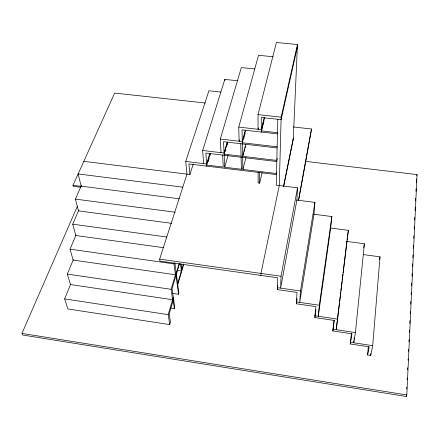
<?xml version="1.0" encoding="UTF-8"?>
<svg xmlns="http://www.w3.org/2000/svg" width="439" height="439" viewBox="0 0 439 439"><rect width="100%" height="100%" fill="white"/><g stroke="black" fill="none" stroke-linecap="round" stroke-linejoin="round"><path stroke-width="0.66" d="M258.132 172.384L258.148 182.942L259.652 183.129L259.658 172.571M260.964 275.434L260.969 273.42L279.275 185.56L281.163 117.175L297.455 44.52L276.411 42.49L258.033 114.612L258.055 129.291L258.39 127.963M261.282 132.051L261.32 117.46L281.092 119.66L297.346 46.984M277.788 119.293L276.246 185.181L297.521 187.821L296.874 200.102L280.631 288.127L281.042 276.252L297.521 187.821M363.185 254.576L380.026 256.848L372.695 345.658L370.708 355.48L367.591 355.003L369.194 346.837L350.3 343.962L351.935 333.821L332.833 330.957L334.172 320.426L314.856 317.567L315.882 306.636L296.347 303.788L297.044 292.429L277.283 289.592L277.624 277.788L159.961 261.139L159.653 259.12L186.987 174.129L185.735 161.442L208.92 90.78L220.833 92.058M293.241 139.97L297.455 44.52M77.423 206.16L21.95 333.404L22.619 335.017L406.371 396.51L406.432 395.144M406.723 388.992L406.816 386.94M407.167 379.417L407.233 378.05M407.617 369.847L407.71 367.794M408.067 360.271L408.127 358.904M408.479 351.387L408.577 349.334M408.928 341.811L409.027 339.764M409.378 332.241L409.472 330.188M409.79 323.351L409.922 320.618M410.24 313.781L410.339 311.728M410.69 304.211L410.816 301.472M411.134 294.635L411.233 292.583M411.552 285.751L411.683 283.012M412.001 276.175L412.128 273.442M412.446 266.605L412.578 263.866M412.863 257.715L412.995 254.982M413.313 248.145L413.439 245.406M413.763 238.569L413.889 235.836M414.207 228.999L414.334 226.266M414.625 220.109L414.751 217.376M415.074 210.539L415.234 207.12M415.519 200.969L415.651 198.23M415.969 191.393L416.095 188.66M416.386 182.503L416.545 179.09M406.371 396.51L406.816 394.963L417.05 174.596L305.374 161.343M314.928 202.384L300.479 290.975L299.716 302.394L313.995 214.254L314.928 202.384L296.588 200.069M293.142 126.937L311.514 129.006L298.586 200.486M370.708 355.48L370.878 353.444M367.591 355.003L368.305 346.805M331.862 216.553L319.34 305.253L318.242 316.25L330.66 228.028L331.862 216.553L313.715 214.221M353.922 340.741L353.719 342.777L355.42 332.575L364.392 243.771L346.612 241.406M354.064 339.38L354.202 338.025M350.3 343.962L351.436 333.124M339.429 303.228L336.236 329.705L348.346 230.343L330.38 227.995M339.594 301.867L340.741 292.363M340.905 291.008L342.052 281.503M342.217 280.142L342.952 274.035M343.117 272.674L346.887 241.445M332.833 330.957L334.172 320.113M347.057 240.138L348.346 230.343M314.856 317.567L315.438 313.506M315.636 312.151L315.828 310.796M315.416 313.062L315.021 315.773L337.646 319.115M315.608 311.706L315.904 309.671M363.755 247.799L364.392 243.771M297.016 298.564L296.462 301.922L319.34 305.253M296.347 303.788L296.572 302.433M296.791 301.077L297.016 299.727M298.52 200.184L311.514 129.006M379.543 259.449L380.026 256.848M277.717 285.641L277.338 287.655L300.479 290.975M277.283 289.592L277.662 287.578M283.495 186.498L293.323 138.142M283.737 186.131L293.279 139.125M276.806 172.209L276.521 173.548L242.904 169.459L242.635 157.453M416.798 175.765L417.05 174.596M277.256 158.441L276.828 160.422L224.131 154.144L227.501 142.274M259.652 183.129L262.127 172.478M264.223 117.712L261.287 129.659L238.756 127.096L239.129 141.232L239.485 139.909M264.503 117.734L261.287 130.855L277.475 132.699M261.606 130.74L264.015 120.901M242.904 169.459L245.961 157.53M277.119 147.965L223.55 141.709L224.746 167.248L241.384 169.273L241.724 167.95M243.151 155.461L243.843 152.81M244.188 151.482L244.704 149.49M245.05 148.168L245.571 146.176M245.719 144.404L242.608 156.344L242.015 129.856L277.448 133.895M245.593 130.361L242.306 142.752L277.146 146.813M243.711 138.686L244.254 136.639M244.605 135.322L245.132 133.341M245.264 130.372L242.279 141.599L220.318 139.042L221.009 152.662M238.756 127.096L258.516 55.292L273.102 56.741M224.746 167.248L228.05 155.39M225.3 151.312L225.865 149.315M226.606 146.719L227.55 143.383M227.254 141.868L224.082 153.03L202.659 150.484L224.812 79.41L237.669 80.754M70.712 284.06L64.665 298.921L67.88 308.963L169.734 324.608L170.458 322.111L169.191 313.803L173.542 298.997L172.077 288.621L179.463 263.883M170.332 307.986L174.376 308.595L174.722 307.399L173.542 298.997M172.461 293.373L178.53 294.267L178.871 293.093L177.762 284.637L183.738 264.311M180.55 263.888L181.417 270.978L177.652 283.775L174.974 263.351M183.469 263.993L181.757 269.831L181.049 264.026M220.318 139.042L241.329 67.59L254.719 68.956M169.734 324.608L168.197 314.631L173.301 297.291M73.329 259.658L67.337 274.09L70.514 284.554L172.582 299.733L171.095 289.306L176.16 272.394M176.275 273.283L179.216 263.449M210.27 153.266L206.714 165.059L223.237 167.067L222.655 155.071M208.168 161.557L209.156 158.27M209.935 155.686L210.533 153.688M209.793 153.54L206.643 163.983L185.735 161.442M75.974 235.106L70.02 249.171L73.154 260.069L175.446 274.776L174.003 263.905L174.387 262.637M83.811 161.349L189.911 174.492L193.215 164.109M163.379 247.662L75.804 235.507L72.709 224.181L78.872 209.924M171.737 223.347L78.466 210.868L75.409 199.103L81.539 185.231M80.683 187.233L73.236 186.273L72.989 185.307L114.667 93.073L205.211 103M258.033 114.612L281.163 117.175M276.8 161.53L205.864 153.068L206.791 166.129M276.493 174.623L188.913 163.95L189.911 174.492M182.789 187.184L78.115 173.943L81.133 186.147L179.348 198.801M72.989 185.307L81.122 186.356M75.409 199.103L175.101 212.218M72.709 224.181L166.771 237.027M159.653 259.12L281.042 276.252M70.02 249.171L174.003 263.905M177.367 270.397L181.417 270.978M67.337 274.09L171.095 289.306M333.053 329.228L355.42 332.575M64.665 298.921L168.197 314.631M350.569 342.299L372.695 345.658M21.95 333.404L406.816 394.963M173.185 300.216L174.376 308.595M176.039 275.357L178.53 294.267M202.659 150.484L203.641 163.621M224.812 79.41L224.867 80.721M240.759 143.718L241.066 156.158M241.093 157.272L241.384 169.273"/></g></svg>
